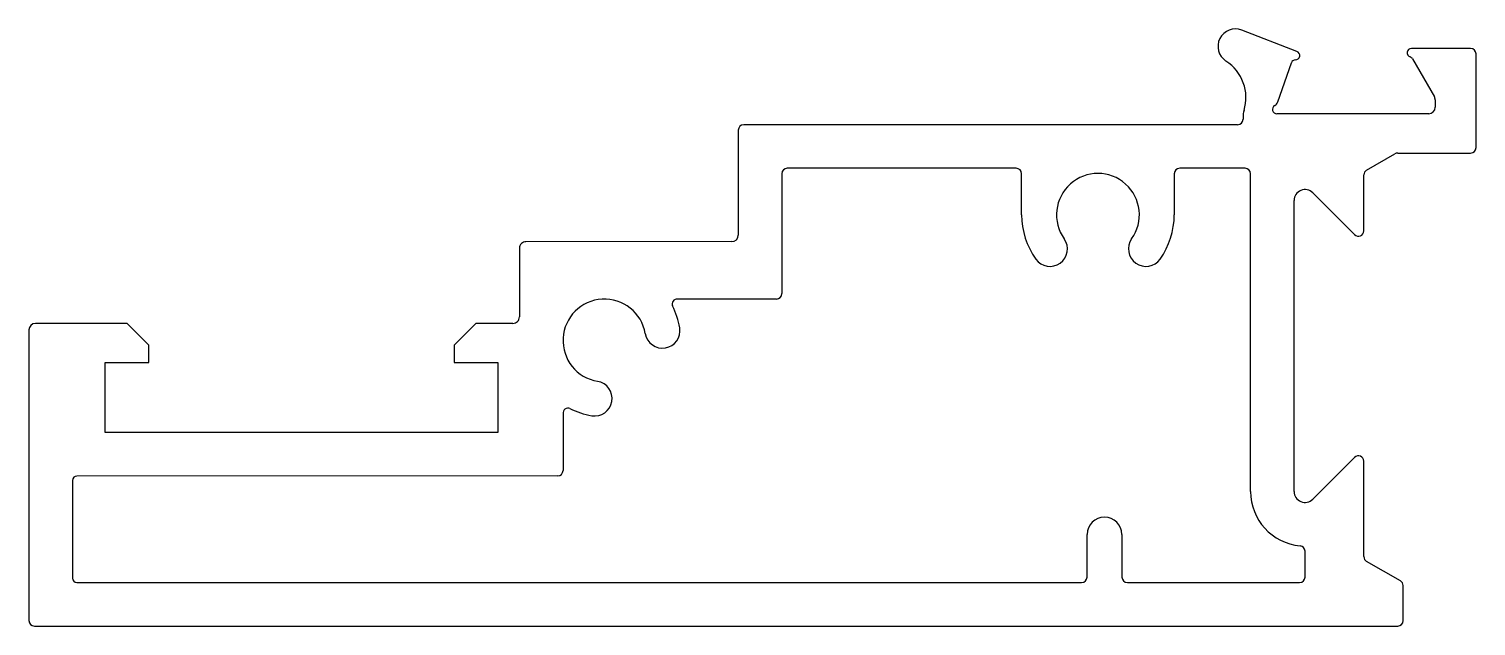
# Model space of a CAD drawing. Extents: x -31.5 to 34.9, y 5.6 to 33.
import ezdxf

# ---------------------------------------------------------------- set-up
doc = ezdxf.new("R2010")
doc.units = 0
doc.layers.get('0').update_dxf_attribs({"linetype": 'CONTINUOUS'})

msp = doc.modelspace()

# ---------------------------------------------------------------- linework, layer by layer
for p, q in [((26.699, 31.932), (24.162, 32.911)), ((34.663, 32.071), (31.951, 32.071)), ((25.819, 29.613), (26.44, 31.411)), ((31.997, 31.592), (33, 29.855)), ((34.913, 27.521), (34.913, 31.821)), ((33.04, 29.705), (33.04, 29.371)), ((23.975, 28.571), (1.318, 28.571)), ((24.225, 28.933), (24.225, 28.821)), ((32.74, 29.071), (25.774, 29.071)), ((1.068, 28.321), (1.068, 23.506)), ((29.893, 26.487), (31.193, 27.238)), ((31.318, 27.271), (34.663, 27.271)), ((13.818, 26.571), (3.318, 26.571)), ((24.318, 26.571), (21.318, 26.571)), ((3.068, 26.321), (3.068, 20.822)), ((14.068, 24.436), (14.068, 26.321)), ((21.068, 26.321), (21.068, 24.436)), ((24.568, 11.743), (24.568, 26.321)), ((29.768, 23.704), (29.768, 26.271)), ((27.422, 25.447), (29.342, 23.528)), ((26.568, 11.743), (26.568, 25.094)), ((-8.971, 22.905), (-8.97, 19.755)), ((0.769, 23.206), (-8.671, 23.205)), ((2.818, 20.572), (-1.714, 20.572)), ((-26.969, 19.455), (-31.171, 19.455)), ((-25.969, 18.455), (-26.969, 19.455)), ((-10.969, 19.455), (-11.969, 18.455)), ((-9.27, 19.455), (-10.969, 19.455)), ((-31.471, 19.156), (-31.471, 5.821)), ((-25.969, 17.655), (-25.969, 18.455)), ((-11.969, 18.455), (-11.969, 17.655)), ((-27.969, 14.455), (-27.969, 17.655)), ((-27.969, 17.655), (-25.969, 17.655)), ((-11.969, 17.655), (-9.969, 17.655)), ((-9.969, 17.655), (-9.969, 14.455)), ((-6.971, 15.315), (-6.971, 12.706)), ((-9.969, 14.455), (-27.969, 14.455)), ((29.342, 13.31), (27.422, 11.39)), ((29.768, 8.755), (29.768, 13.133)), ((-29.471, 12.255), (-29.471, 7.771)), ((-7.221, 12.456), (-29.271, 12.455)), ((17.068, 7.821), (17.068, 9.771)), ((18.668, 9.771), (18.668, 7.821)), ((27.068, 7.821), (27.068, 9.005)), ((31.443, 7.643), (29.893, 8.538)), ((-29.271, 7.571), (16.818, 7.571)), ((18.918, 7.571), (26.818, 7.571)), ((31.568, 5.821), (31.568, 7.427)), ((-31.221, 5.571), (31.318, 5.571))]:
    msp.add_line(p, q)
for centre, radius, start, end in [((23.874, 32.165), 0.8, 68.9015, 237.19384), ((26.627, 31.746), 0.2, 270.32851, 68.9015), ((31.951, 31.871), 0.2, 90, 251.40961), ((34.663, 31.821), 0.25, 360, 90), ((22.357, 29.811), 2, 342.97114, 57.19384), ((26.629, 31.346), 0.2, 90.32851, 160.95492), ((31.824, 31.492), 0.2, 30.00002, 71.40961), ((25.225, 28.933), 1, 162.97114, 180), ((25.774, 29.271), 0.2, 118.39898, 270), ((25.536, 29.711), 0.3, 298.39898, 340.95492), ((32.74, 29.371), 0.3, 270, 0), ((32.74, 29.705), 0.3, 360, 30.00002), ((1.318, 28.321), 0.25, 90, 180), ((23.975, 28.821), 0.25, 270, 0), ((31.318, 27.021), 0.25, 90, 120), ((34.663, 27.521), 0.25, 270, 0), ((3.318, 26.321), 0.25, 90, 180), ((13.818, 26.321), 0.25, 0, 90), ((21.318, 26.321), 0.25, 90, 180), ((24.318, 26.321), 0.25, 0, 90), ((17.568, 24.436), 1.9, 324.46694, 215.43094), ((30.018, 26.271), 0.25, 120, 180), ((27.068, 25.094), 0.5, 45, 180), ((17.568, 24.436), 3.5, 180, 215.43094), ((17.568, 24.436), 3.5, 324.56906, 0), ((0.768, 23.506), 0.3, 270.01497, 0.01497), ((15.368, 22.871), 0.8, 215.43094, 35.43094), ((19.768, 22.871), 0.8, 144.81196, 324.56869), ((29.518, 23.704), 0.25, 225, 360), ((-8.671, 22.905), 0.3, 90.01301, 180.01301), ((2.818, 20.822), 0.25, 270, 0), ((-5.071, 18.672), 1.9, 9.56906, 260.43094), ((-1.742, 20.346), 0.227, 83.11578, 203.67575), ((-5.071, 18.672), 3.5, 9.56906, 26.90254), ((-31.171, 19.155), 0.3, 89.99962, 179.98679), ((-9.27, 19.755), 0.3, 269.99266, 0.01301), ((-2.408, 19.12), 0.8, 189.56906, 9.56906), ((-5.519, 16.009), 0.8, 260.43094, 80.43094), ((-6.745, 15.343), 0.227, 66.32425, 186.88422), ((-5.071, 18.672), 3.5, 243.09746, 260.43094), ((29.518, 13.133), 0.25, 0, 135), ((-7.221, 12.706), 0.25, 270, 0), ((-29.271, 12.255), 0.2, 90, 179.99933), ((27.068, 11.743), 2.5, 180, 264.78409), ((27.068, 11.743), 0.5, 180, 315), ((17.868, 9.771), 0.8, 0, 180), ((26.818, 9.005), 0.25, 360, 84.78409), ((30.018, 8.755), 0.25, 180, 240), ((-29.271, 7.771), 0.2, 180, 269.99933), ((16.818, 7.821), 0.25, 270, 0), ((18.918, 7.821), 0.25, 180, 270), ((26.818, 7.821), 0.25, 270, 0), ((31.318, 7.427), 0.25, 360, 60), ((-31.221, 5.821), 0.25, 180, 270), ((31.318, 5.821), 0.25, 270, 0)]:
    msp.add_arc(centre, radius, start, end)

doc.saveas('drawing.dxf')
